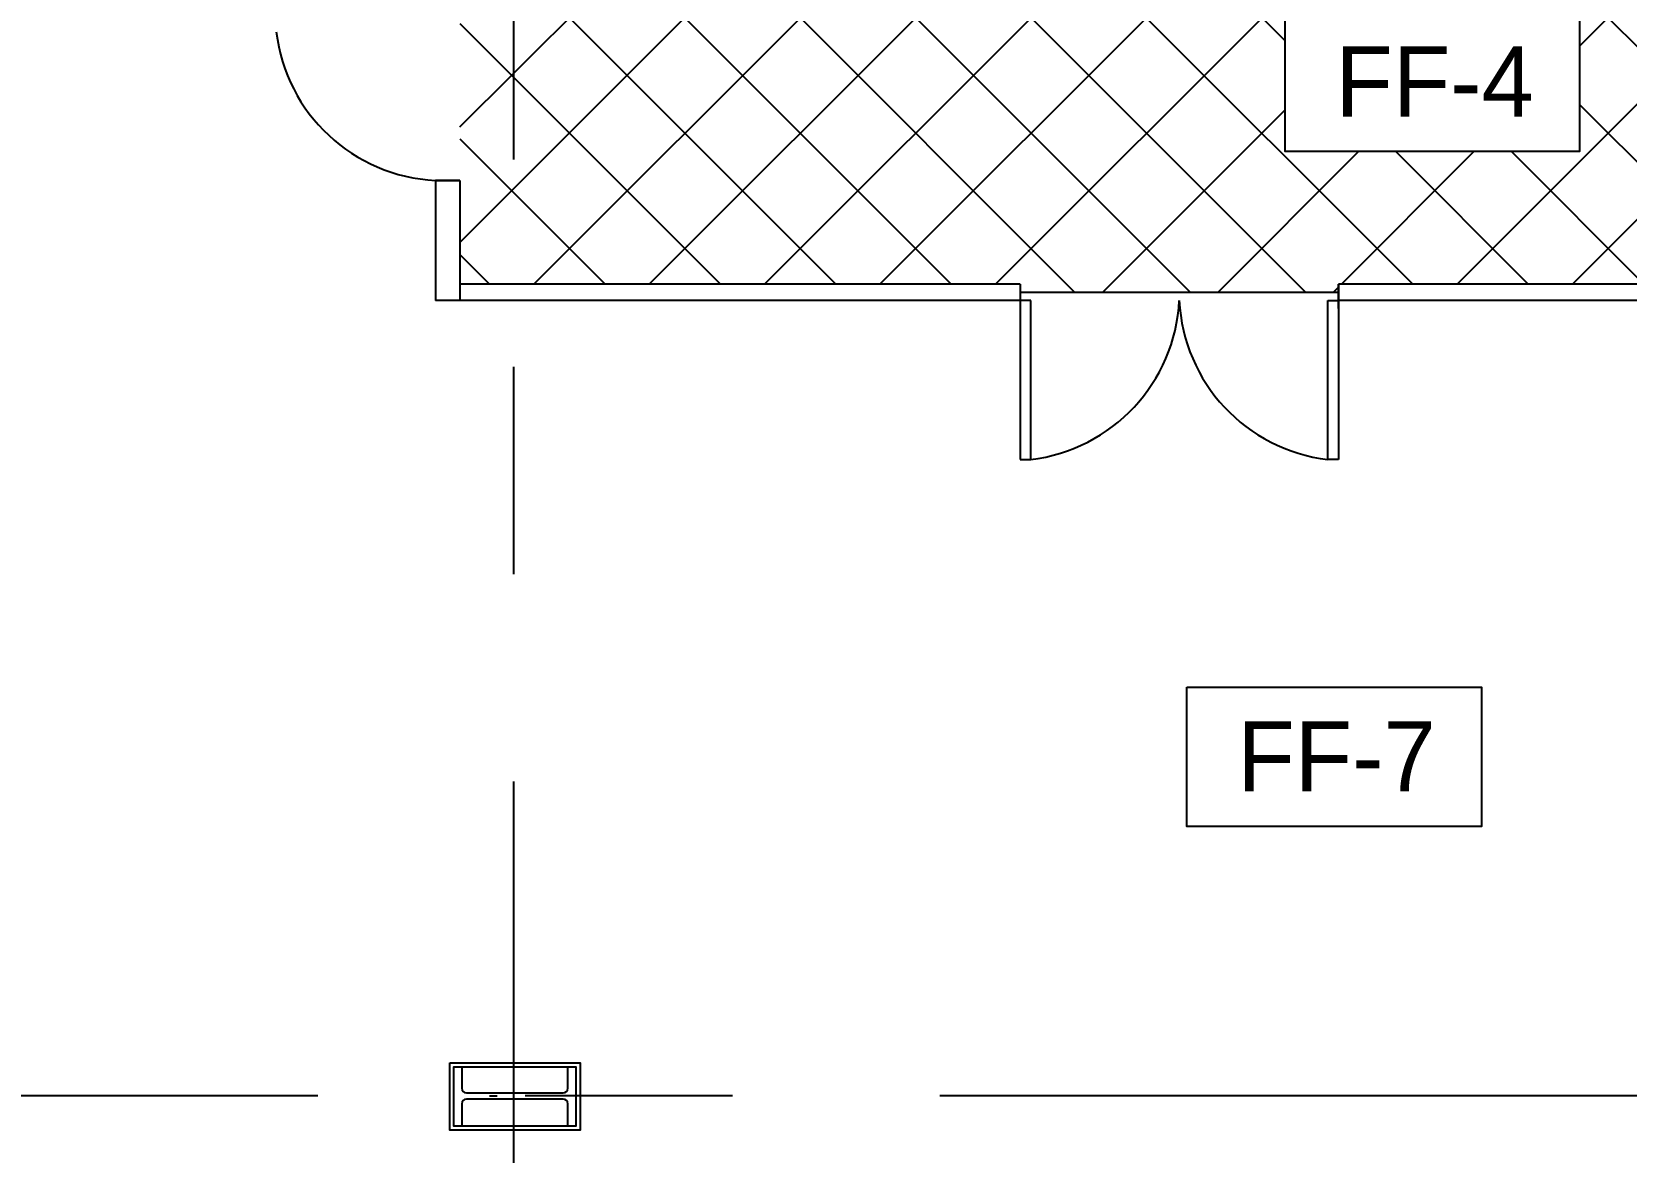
# Model space of a CAD drawing. Header units: millimetres. Extents: x 2148 to 2681, y 758 to 986.
# Drawn here: x 2606.522 to 2611.406, y 942.797 to 946.229 of the extents above; entities that cross this region are included whole.
import ezdxf

# ---------------------------------------------------------------- set-up
doc = ezdxf.new("R2010")
doc.units = ezdxf.units.MM
doc.linetypes.add('CENTER2', pattern=[28.575, 19.05, -3.175, 3.175, -3.175])
for name, color, linetype in [('COLUMN', 7, 'Continuous'), ('D', 1, 'Continuous'), ('DR', 7, 'Continuous'), ('ELAYOUT', 4, 'Continuous'), ('HATCH', 8, 'Continuous'), ('S-COLS', 6, 'Continuous'), ('S_GRID LINES', 252, 'Continuous')]:
    doc.layers.add(name, color=color, linetype=linetype)
doc.styles.add('MMTX$0$ESMX$0$X-OPTA1D', font='x-opta1d')
pattern_1 = [(135, (82133.1097, 3047.26358), (-0.1767766953, -0.1767766953), []), (225, (82133.1097, 3047.26358), (0.1767766953, -0.1767766953), [])]

msp = doc.modelspace()

# ---------------------------------------------------------------- hatches: boundary and pattern name
at = {"layer": 'D', "ltscale": 0.5}
h = msp.add_hatch(dxfattribs=at)
h.set_pattern_fill('NET', color=8, scale=2, angle=135, style=0)
h.set_pattern_definition(pattern_1)
h.paths.add_polyline_path([(2608.2886228, 946.9688955), (2608.2886228, 946.808821), (2607.9989709, 946.808821), (2607.9989709, 945.4564674), (2609.5496445, 945.4564674), (2609.5496445, 945.4319622), (2610.5246445, 945.4319622), (2610.5246445, 945.4564674), (2612.4989709, 945.4564674), (2612.4989709, 946.729311), (2612.4610615, 946.729311), (2612.4610615, 946.808821), (2612.2033951, 946.808821), (2612.2033951, 946.9688955)])
h.paths.add_polyline_path([(2610.3612556, 946.2888971), (2611.2634145, 946.2888971), (2611.2634145, 945.8618652), (2610.3612556, 945.8618652)], flags=16)
h.paths.add_polyline_path([(2610.3708451, 946.2386523), (2611.2682306, 946.2386523), (2611.2682306, 945.9155935), (2610.3708451, 945.9155935)], flags=24)
h = msp.add_hatch(dxfattribs=at)
h.set_pattern_fill('NET', color=8, scale=2, angle=135, style=0)
h.set_pattern_definition(pattern_1)
h.paths.add_polyline_path([(2607.833657, 945.4564674), (2607.9989709, 945.4564674), (2607.9989709, 946.7168326), (2607.833657, 946.7168326)])

# ---------------------------------------------------------------- linework, layer by layer
at = {"ltscale": 0.5}
for points in [[(2610.3612556, 946.2888971), (2611.2634145, 946.2888971), (2611.2634145, 945.8618652), (2610.3612556, 945.8618652)], [(2610.0606518, 944.2214834), (2610.9628106, 944.2214834), (2610.9628106, 943.7944516), (2610.0606518, 943.7944516)]]:
    msp.add_lwpolyline(points, close=True, dxfattribs=at)
at = {"layer": 'COLUMN', "color": 4, "lineweight": -3, "ltscale": 0.05, "elevation": 0}
msp.add_lwpolyline([(2607.8030022, 943.070801), (2608.2015157, 943.070801), (2608.2015157, 942.864321), (2607.8030022, 942.864321)], close=True, dxfattribs=at)
at = {"layer": 'COLUMN', "color": 2, "lineweight": -3, "ltscale": 0.05, "elevation": 0}
msp.add_lwpolyline([(2607.8155022, 943.058301), (2608.1890157, 943.058301), (2608.1890157, 942.876821), (2607.8155022, 942.876821)], close=True, dxfattribs=at)
at = {"layer": 'DR', "ltscale": 10}
for p, q in [((2609.5496445, 945.4564674, 0), (2607.833657, 945.4564674, 0)), ((2609.5496445, 945.4564674, 0), (2609.5496445, 945.3814674, 0)), ((2614.2163022, 945.4564674, 0), (2610.5246445, 945.4564674, 0)), ((2614.2163022, 945.4564674, 0), (2610.5246445, 945.4564674, 0)), ((2610.5246445, 945.3814674, 0), (2610.5246445, 945.4564674, 0)), ((2610.5246445, 945.4564674, 0), (2610.5246445, 945.3814674, 0)), ((2609.5496445, 945.4064674, 0), (2607.758657, 945.4064674, 0)), ((2609.5496445, 945.406406, 0), (2609.5496445, 944.918906, 0)), ((2609.5821445, 945.406406, 0), (2609.5496445, 945.406406, 0)), ((2609.5821445, 944.918906, 0), (2609.5821445, 945.406406, 0)), ((2610.4921445, 944.918906, 0), (2610.4921445, 945.406406, 0)), ((2610.4921445, 945.406406, 0), (2610.5246445, 945.406406, 0)), ((2614.2163022, 945.4064674, 0), (2610.5246445, 945.4064674, 0)), ((2610.5246445, 945.406406, 0), (2610.5246445, 944.918906, 0)), ((2609.5496445, 944.918906, 0), (2609.5821445, 944.918906, 0)), ((2610.5246445, 944.918906, 0), (2610.4921445, 944.918906, 0))]:
    msp.add_line(p, q, dxfattribs=at)
at = {"layer": 'ELAYOUT', "ltscale": 10}
for p, q in [((2607.758657, 945.7737436), (2607.758657, 945.4064674)), ((2607.758657, 945.7737436, 0), (2607.758657, 945.4064674, 0)), ((2607.758657, 945.7737436, 0), (2607.833657, 945.7737436, 0)), ((2607.833657, 945.7737436, 0), (2607.758657, 945.7737436, 0)), ((2607.758657, 945.7737436, 0), (2607.758657, 945.4064674, 0)), ((2607.758657, 945.7737436, 0), (2607.833657, 945.7737436, 0)), ((2607.833657, 945.7737436, 0), (2607.758657, 945.7737436, 0)), ((2607.833657, 945.7737436), (2607.833657, 945.4064674)), ((2607.833657, 945.7737436, 0), (2607.833657, 945.4064674, 0)), ((2607.833657, 945.7737436, 0), (2607.833657, 945.4564674, 0))]:
    msp.add_line(p, q, dxfattribs=at)
at = {"layer": 'HATCH', "linetype": 'ByBlock', "ltscale": 0.5}
msp.add_line((2609.5496445, 945.4319622, 0), (2610.5246445, 945.4319622, 0), dxfattribs=at)
for centre, start, end in [((2607.7844237, 946.2900115, 0), 186.8070997, 267.1427683), ((2609.5208767, 945.4321726, 0), 276.8070997, 357.1427684), ((2610.5534124, 945.4321726, 0), 182.8572316, 263.1929003)]:
    msp.add_arc(centre, 0.5169104, start, end, dxfattribs=at)
at = {"layer": 'S-COLS', "ltscale": 0.5, "elevation": 0}
msp.add_lwpolyline([(2608.1890157, 942.969311), (2608.1890157, 942.876821), (2608.1639947, 942.876821), (2608.1639947, 942.945403, 0.414213562), (2608.1494532, 942.9599445), (2607.8535647, 942.9599445, 0.414213562), (2607.8390232, 942.945403), (2607.8390232, 942.876821), (2607.8155022, 942.876821), (2607.8155022, 943.058301), (2607.8390232, 943.058301), (2607.8390232, 942.993219, 0.414213562), (2607.8535647, 942.9786775), (2608.1494532, 942.9786775, 0.414213562), (2608.1639947, 942.993219), (2608.1639947, 943.058301), (2608.1890157, 943.058301), (2608.1890157, 942.969311)], format="xyb", dxfattribs=at)
at = {"layer": 'S_GRID LINES', "linetype": 'CENTER2', "ltscale": 0.2}
for p, q in [((2607.9989709, 922.9776771, 0), (2607.9989709, 979.8917928, 0)), ((2607.9989709, 922.9776771, 0), (2607.9989709, 960.9754912, 0)), ((2630.258657, 942.969311, 0), (2595.7518229, 942.969311, 0)), ((2630.258657, 942.969311, 0), (2595.7518229, 942.969311, 0))]:
    msp.add_line(p, q, dxfattribs=at)
at = {"layer": 'S_GRID LINES', "ltscale": 0.5}
msp.add_line((2607.9246652, 942.969311, 0), (2607.9473982, 942.969311, 0), dxfattribs=at)

# ---------------------------------------------------------------- texts
at = {"color": 2, "char_height": 0.21537251, "width": 3.970154439, "attachment_point": 5, "style": 'MMTX$0$ESMX$0$X-OPTA1D'}
for s, insert in [('FF-4', (2610.8195378, 946.0771229)), ('FF-7', (2610.518934, 944.0097092))]:
    msp.add_mtext(s, dxfattribs=dict(at, insert=insert))

doc.saveas('drawing.dxf')
